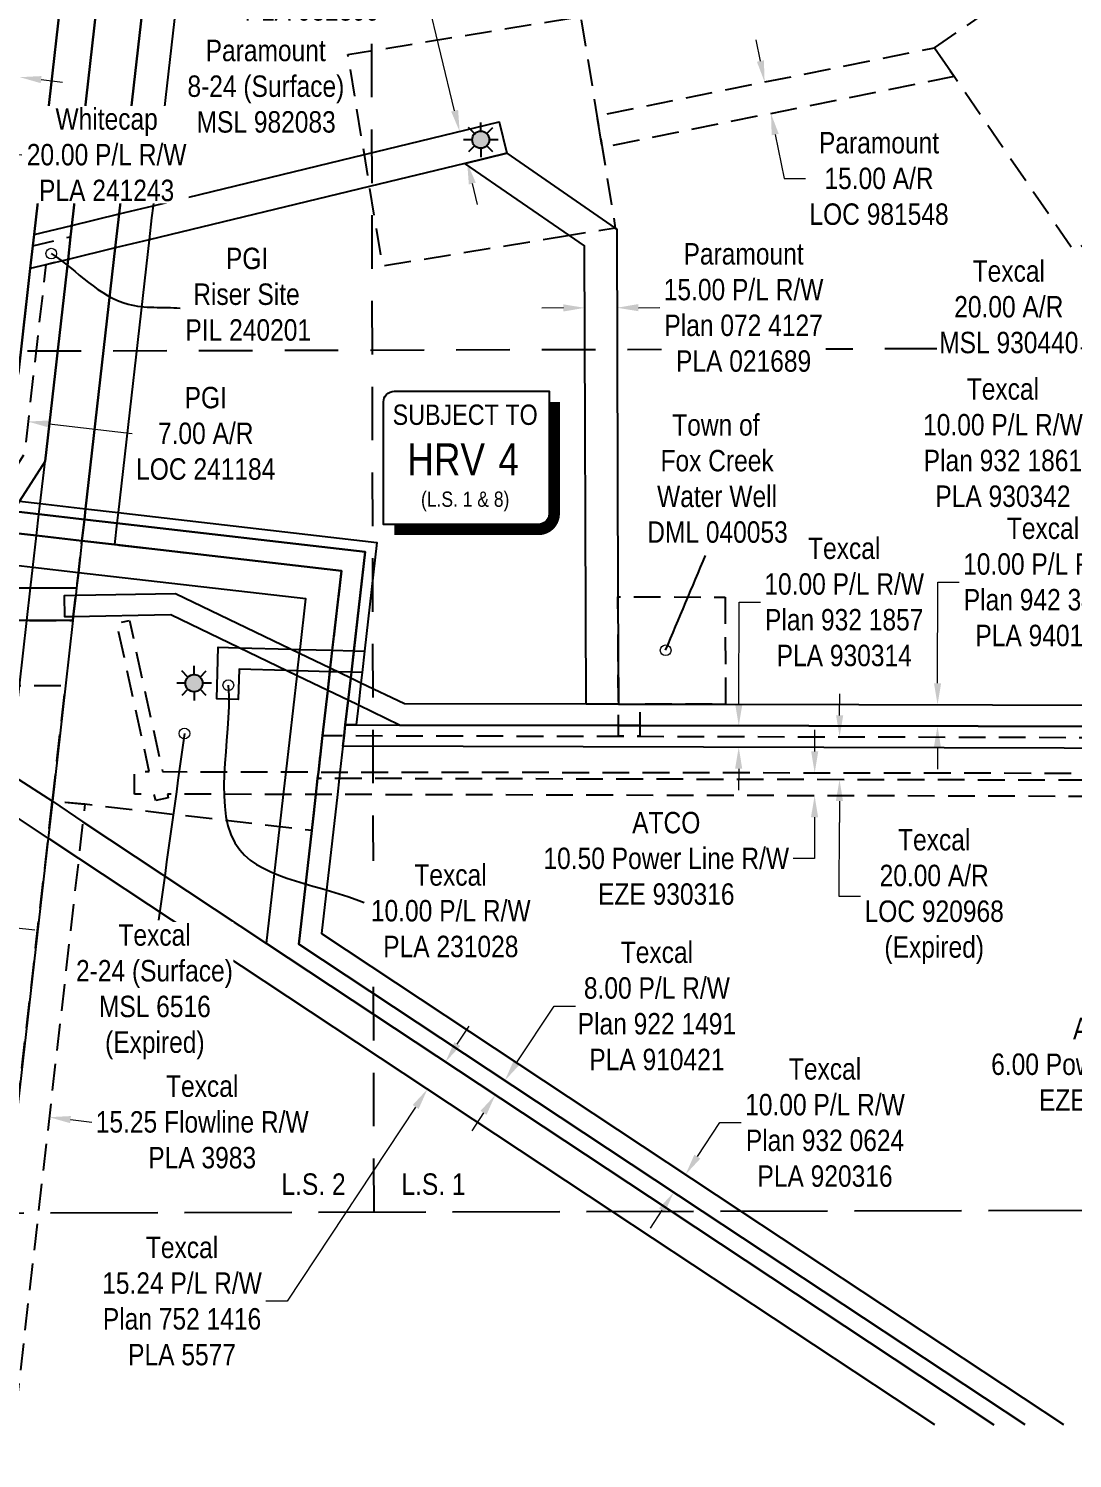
# Model space of a CAD drawing. Extents: x 506297 to 509820, y 6023715 to 6027181.
# Drawn here: x 509083 to 509570, y 6024633 to 6025300 of the extents above; entities that cross this region are included whole.
import ezdxf
from ezdxf.enums import TextEntityAlignment as Align

# ---------------------------------------------------------------- set-up
doc = ezdxf.new("R2010")
doc.units = 0
doc.header["$LTSCALE"] = 5
doc.header["$PDMODE"] = 34
doc.header["$PDSIZE"] = 0.05
for name, pattern in [('foc-ACCESSROAD', [3.75, 2.5, -1.25]), ('foc-FLOWLINE', [3.75, 2.5, -1.25]), ('foc-LSD', [8, 5, -3]), ('foc-UNSURVEYED', [12.5, 10, -2.5])]:
    doc.linetypes.add(name, pattern=pattern)
doc.layers.get('Defpoints').update_dxf_attribs({"color": 9})
for name, color, linetype, lineweight in [('C-AR-T', 13, 'Continuous', 9), ('C-RW-T', 13, 'Continuous', 9), ('F-AR-T', 190, 'Continuous', 9), ('F-EZE-T', 190, 'Continuous', 9), ('F-FLOWLINE-T', 190, 'Continuous', 9), ('F-RW-T', 190, 'Continuous', 9), ('F-WS-T', 190, 'Continuous', 9)]:
    doc.layers.add(name, color=color, linetype=linetype, lineweight=lineweight)
for name, color, linetype in [('CG-NOTES', 7, 'Continuous'), ('CTW', 7, 'Continuous'), ('F-AR', 190, 'foc-ACCESSROAD'), ('F-EZE', 190, 'foc-FLOWLINE'), ('F-FLOWLINE', 190, 'foc-FLOWLINE'), ('F-RW', 190, 'Continuous'), ('F-WS', 190, 'foc-ACCESSROAD'), ('F-WS-S', 190, 'Continuous'), ('L-SECTION-LSD', 7, 'foc-LSD'), ('L-USEC', 7, 'foc-UNSURVEYED')]:
    doc.layers.add(name, color=color, linetype=linetype)
doc.styles.add('100L', font='ARIALN.TTF', dxfattribs={"height": 11})
doc.styles.add('80CG', font='ARIALN.TTF', dxfattribs={"height": 10})
doc.styles.add('80L', font='ARIALN.TTF', dxfattribs={"height": 10})
doc.styles.add('HRV', font='ARIALN.TTF', dxfattribs={"height": 3})
doc.dimstyles.new('Compass 5 000', dxfattribs={"dimscale": 5, "dimtxt": 9, "dimasz": 2, "dimexe": 0.2, "dimexo": 0.0625, "dimgap": 0.5, "dimtad": 0, "dimtih": 1, "dimtoh": 1, "dimzin": 0, "dimdsep": 46, "dimtxsty": '80CG', "dimcen": 0.1, "dimse1": 1, "dimse2": 1, "dimclrd": 256, "dimclrt": 256, "dimaunit": 1, "dimadec": 4, "dimazin": 0, "dimtfac": 0.06, "dimtofl": 0, "dimtmove": 0, "dimatfit": 1, "dimfxl": 0.2, "dimtolj": 1, "dimtzin": 0, "dimlwd": -1, "dimarcsym": 0})

# ---------------------------------------------------------------- blocks, each defined once
blk = doc.blocks.new('*D452')
at = {"layer": 'C-AR-T', "transparency": 16777216}
for p, q in [((509049.41, 6025280.43), (509032.15, 6025282.4)), ((509089.12, 6025275.89), (509099.05, 6025274.76))]:
    blk.add_line(p, q, dxfattribs=at)
for points in [[(509049.6, 6025282.08), (509049.22, 6025278.77), (509059.35, 6025279.29)], [(509089.3, 6025277.55), (509088.93, 6025274.23), (509079.18, 6025277.03)]]:
    blk.add_solid(points, dxfattribs=at)
at = {"layer": 'Defpoints', "color": 0, "transparency": 16777216}
for p in [(509059.35, 6025279.29), (509047.82, 6025178.42), (509067.66, 6025176.15)]:
    blk.add_point(p, dxfattribs=at)
at = {"layer": 'C-AR-T', "transparency": 16777216, "insert": (508997.88, 6025282.4), "char_height": 10, "attachment_point": 5, "style": '80CG'}
blk.add_mtext('\\A1;Whitecap\\P20.00 A/R\\PLOC 232212', dxfattribs=at)
blk = doc.blocks.new('*D456')
at = {"layer": 'Defpoints', "color": 0, "transparency": 16777216}
for p in [(509051.15, 6024883.26), (509050.49, 6024877.47), (509065.63, 6024875.74)]:
    blk.add_point(p, dxfattribs=at)
at = {"layer": 'F-RW-T', "transparency": 16777216}
for p, q in [((509041.22, 6024884.4), (508998.59, 6024889.25)), ((509076.22, 6024880.41), (509086.16, 6024879.28))]:
    blk.add_line(p, q, dxfattribs=at)
for points in [[(509041.41, 6024886.05), (509041.03, 6024882.74), (509051.15, 6024883.26)], [(509076.41, 6024882.06), (509076.03, 6024878.75), (509066.29, 6024881.54)]]:
    blk.add_solid(points, dxfattribs=at)
at = {"layer": 'F-RW-T', "transparency": 16777216, "insert": (508959.5, 6024889.25), "char_height": 10, "attachment_point": 5, "style": '80CG'}
blk.add_mtext('\\A1;Texcal\\P15.24 P/L R/W\\PPLA 4865', dxfattribs=at)
blk = doc.blocks.new('*D459')
at = {"layer": 'Defpoints', "color": 0, "transparency": 16777216}
for p in [(509076.55, 6025121.77), (509082.99, 6025116.38), (509083.51, 6025120.98)]:
    blk.add_point(p, dxfattribs=at)
at = {"layer": 'F-AR-T', "transparency": 16777216}
for p, q in [((509066.09, 6025118.31), (509056.15, 6025119.44)), ((509092.92, 6025115.25), (509131.61, 6025110.84))]:
    blk.add_line(p, q, dxfattribs=at)
for points in [[(509066.28, 6025119.96), (509065.9, 6025116.65), (509076.03, 6025117.18)], [(509093.11, 6025116.91), (509092.73, 6025113.6), (509082.99, 6025116.38)]]:
    blk.add_solid(points, dxfattribs=at)
at = {"layer": 'F-AR-T', "transparency": 16777216, "insert": (509165.9, 6025110.84), "char_height": 10, "attachment_point": 5, "style": '80CG'}
blk.add_mtext('\\A1;PGI\\P7.00 A/R\\PLOC 241184', dxfattribs=at)
blk = doc.blocks.new('*D460')
at = {"layer": 'Defpoints', "color": 0, "transparency": 16777216}
for p in [(509079.41, 6024808.31), (509094.55, 6024806.59), (509092.88, 6024791.9)]:
    blk.add_point(p, dxfattribs=at)
at = {"layer": 'F-FLOWLINE-T', "transparency": 16777216}
for p, q in [((509067.8, 6024794.76), (509057.86, 6024795.89)), ((509102.82, 6024790.77), (509112.76, 6024789.64))]:
    blk.add_line(p, q, dxfattribs=at)
for points in [[(509067.99, 6024796.41), (509067.61, 6024793.1), (509077.74, 6024793.63)], [(509103.01, 6024792.43), (509102.63, 6024789.11), (509092.88, 6024791.9)]]:
    blk.add_solid(points, dxfattribs=at)
at = {"layer": 'F-FLOWLINE-T', "transparency": 16777216, "insert": (509164.25, 6024789.64), "char_height": 10, "attachment_point": 5, "style": '80CG'}
blk.add_mtext('\\A1;Texcal\\P15.25 Flowline R/W\\PPLA 3983', dxfattribs=at)
blk = doc.blocks.new('GAS')
h = blk.add_hatch(color=255)
h.dxf.hatch_style = 1
edge = h.paths.add_edge_path()
edge.add_arc((0, 0), 0.9, 0, 360)
for p, q in [((0, 0.81), (0, 1.62)), ((-0.81, 0), (-1.62, 0)), ((-0.57, 0.57), (-1.14, 1.14)), ((0.57, 0.57), (1.14, 1.14)), ((1.62, 0), (0.81, 0)), ((-0.57, -0.57), (-1.14, -1.14)), ((0, -0.81), (0, -1.62)), ((1.14, -1.14), (0.57, -0.57))]:
    blk.add_line(p, q)
blk.add_circle((0, 0), 0.8)
blk = doc.blocks.new('*D461')
at = {"layer": 'Defpoints', "color": 0, "transparency": 16777216}
for p in [(509412.76, 6024952.64), (509412.74, 6024941.93), (509449.98, 6024941.84)]:
    blk.add_point(p, dxfattribs=at)
at = {"layer": 'F-EZE-T', "transparency": 16777216}
for p, q in [((509450.03, 6024962.55), (509450.06, 6024972.55)), ((509449.96, 6024931.84), (509449.91, 6024912.57)), ((509449.91, 6024912.57), (509439.91, 6024912.57))]:
    blk.add_line(p, q, dxfattribs=at)
for points in [[(509448.37, 6024962.55), (509451.7, 6024962.54), (509450.01, 6024952.55)], [(509448.29, 6024931.85), (509451.62, 6024931.84), (509449.98, 6024941.84)]]:
    blk.add_solid(points, dxfattribs=at)
at = {"layer": 'F-EZE-T', "transparency": 16777216, "insert": (509380.77, 6024912.57), "char_height": 10, "attachment_point": 5, "style": '80CG'}
blk.add_mtext('\\A1;ATCO\\P10.50 Power Line R/W\\PEZE 930316', dxfattribs=at)
blk = doc.blocks.new('*D462')
at = {"layer": 'Defpoints', "color": 0, "transparency": 16777216}
for p in [(509414.59, 6024974.5), (509435.3, 6024974.46), (509435.28, 6024964.4)]:
    blk.add_point(p, dxfattribs=at)
at = {"layer": 'F-RW-T', "transparency": 16777216}
for p, q in [((509414.61, 6024984.5), (509414.71, 6025032.21)), ((509414.71, 6025032.21), (509424.71, 6025032.21)), ((509414.55, 6024954.44), (509414.53, 6024944.44))]:
    blk.add_line(p, q, dxfattribs=at)
for points in [[(509412.95, 6024984.51), (509416.28, 6024984.5), (509414.59, 6024974.5)], [(509412.88, 6024954.45), (509416.22, 6024954.44), (509414.57, 6024964.44)]]:
    blk.add_solid(points, dxfattribs=at)
at = {"layer": 'F-RW-T', "transparency": 16777216, "insert": (509463.79, 6025032.21), "char_height": 10, "attachment_point": 5, "style": '80CG'}
blk.add_mtext('\\A1;Texcal\\P10.00 P/L R/W\\PPlan 932 1857\\PPLA 930314', dxfattribs=at)
blk = doc.blocks.new('*D463')
at = {"layer": 'Defpoints', "color": 0, "transparency": 16777216}
for p in [(509516.55, 6024969.21), (509461.6, 6024949.33), (509516.5, 6024949.2)]:
    blk.add_point(p, dxfattribs=at)
at = {"layer": 'F-AR-T', "transparency": 16777216}
for p, q in [((509461.67, 6024979.34), (509461.69, 6024989.34)), ((509461.57, 6024939.33), (509461.55, 6024929.33)), ((509461.46, 6024894.81), (509461.55, 6024929.33)), ((509471.46, 6024894.81), (509461.46, 6024894.81))]:
    blk.add_line(p, q, dxfattribs=at)
for points in [[(509460, 6024979.34), (509463.33, 6024979.33), (509461.64, 6024969.34)], [(509459.9, 6024939.34), (509463.24, 6024939.33), (509461.6, 6024949.33)]]:
    blk.add_solid(points, dxfattribs=at)
at = {"layer": 'F-AR-T', "transparency": 16777216, "insert": (509505.78, 6024894.81), "char_height": 10, "attachment_point": 5, "style": '80CG'}
blk.add_mtext('\\A1;Texcal\\P20.00 A/R\\PLOC 920968\\P(Expired)', dxfattribs=at)
blk = doc.blocks.new('*D464')
at = {"layer": 'Defpoints', "color": 0, "transparency": 16777216}
for p in [(509507.33, 6024984.31), (509537.88, 6024984.24), (509537.86, 6024974.25)]:
    blk.add_point(p, dxfattribs=at)
at = {"layer": 'F-RW-T', "transparency": 16777216}
for p, q in [((509507.35, 6024994.31), (509507.44, 6025041.54)), ((509507.44, 6025041.54), (509517.44, 6025041.54)), ((509507.28, 6024964.31), (509507.26, 6024954.31))]:
    blk.add_line(p, q, dxfattribs=at)
for points in [[(509505.68, 6024994.31), (509509.01, 6024994.3), (509507.33, 6024984.31)], [(509505.62, 6024964.32), (509508.95, 6024964.31), (509507.3, 6024974.31)]]:
    blk.add_solid(points, dxfattribs=at)
at = {"layer": 'F-RW-T', "transparency": 16777216, "insert": (509556.53, 6025041.54), "char_height": 10, "attachment_point": 5, "style": '80CG'}
blk.add_mtext('\\A1;Texcal\\P10.00 P/L R/W\\PPlan 942 3477\\PPLA 940173', dxfattribs=at)
blk = doc.blocks.new('*D465')
at = {"layer": 'Defpoints', "color": 0, "transparency": 16777216}
for p in [(509342.75, 6025173.77), (509357.75, 6025173.82), (509357.76, 6025169.48)]:
    blk.add_point(p, dxfattribs=at)
at = {"layer": 'F-RW-T', "transparency": 16777216}
for p, q in [((509367.76, 6025169.51), (509377.76, 6025169.55)), ((509332.76, 6025169.39), (509322.76, 6025169.35))]:
    blk.add_line(p, q, dxfattribs=at)
for points in [[(509332.75, 6025171.06), (509332.77, 6025167.72), (509342.76, 6025169.43)], [(509367.76, 6025171.18), (509367.77, 6025167.85), (509357.76, 6025169.48)]]:
    blk.add_solid(points, dxfattribs=at)
at = {"layer": 'F-RW-T', "transparency": 16777216, "insert": (509416.85, 6025169.55), "char_height": 10, "attachment_point": 5, "style": '80CG', "bg_fill": 3, "box_fill_scale": 1.1, "bg_fill_color": 256, "bg_fill_true_color": 13158600, "bg_fill_transparency": 0}
blk.add_mtext('\\A1;Paramount\\P15.00 P/L R/W\\PPlan 072 4127\\PPLA 021689', dxfattribs=at)
blk = doc.blocks.new('*D466')
at = {"layer": 'Defpoints', "color": 0, "transparency": 16777216}
for p in [(509284.38, 6025251.68), (509265.61, 6025247.13), (509269.13, 6025232.56)]:
    blk.add_point(p, dxfattribs=at)
at = {"layer": 'F-RW-T', "transparency": 16777216}
for p, q in [((509264.6, 6025333.36), (509254.6, 6025333.36)), ((509282.03, 6025261.4), (509264.6, 6025333.36)), ((509290.27, 6025227.39), (509292.62, 6025217.67))]:
    blk.add_line(p, q, dxfattribs=at)
for points in [[(509283.65, 6025261.79), (509280.41, 6025261.01), (509284.38, 6025251.68)], [(509291.89, 6025227.78), (509288.65, 6025227), (509287.91, 6025237.11)]]:
    blk.add_solid(points, dxfattribs=at)
at = {"layer": 'F-RW-T', "transparency": 16777216, "insert": (509215.52, 6025333.36), "char_height": 10, "attachment_point": 5, "style": '80CG', "bg_fill": 3, "box_fill_scale": 1.1, "bg_fill_color": 256, "bg_fill_true_color": 13158600, "bg_fill_transparency": 0}
blk.add_mtext('\\A1;Paramount\\P15.00 P/L R/W\\PPlan 042 1274\\PPLA 982399', dxfattribs=at)
blk = doc.blocks.new('*D468')
at = {"layer": 'Defpoints', "color": 0, "transparency": 16777216}
for p in [(509448.64, 6025279.2), (509426.66, 6025274.77), (509451.6, 6025264.49)]:
    blk.add_point(p, dxfattribs=at)
at = {"layer": 'F-AR-T', "transparency": 16777216}
for p, q in [((509424.68, 6025284.57), (509422.71, 6025294.38)), ((509431.6, 6025250.26), (509435.73, 6025229.74)), ((509435.73, 6025229.74), (509445.73, 6025229.74))]:
    blk.add_line(p, q, dxfattribs=at)
for points in [[(509426.32, 6025284.9), (509423.05, 6025284.24), (509426.66, 6025274.77)], [(509433.23, 6025250.59), (509429.96, 6025249.93), (509429.62, 6025260.06)]]:
    blk.add_solid(points, dxfattribs=at)
at = {"layer": 'F-AR-T', "transparency": 16777216, "insert": (509480.04, 6025229.74), "char_height": 10, "attachment_point": 5, "style": '80CG'}
blk.add_mtext('\\A1;Paramount\\P15.00 A/R\\PLOC 981548', dxfattribs=at)
blk = doc.blocks.new('*D469')
at = {"layer": 'Defpoints', "color": 0, "transparency": 16777216}
for p in [(509606.06, 6025169.71), (509605.95, 6025148.74), (509625.96, 6025148.64)]:
    blk.add_point(p, dxfattribs=at)
at = {"layer": 'F-AR-T', "transparency": 16777216}
for p, q in [((509596.06, 6025169.76), (509574.86, 6025169.86)), ((509636.06, 6025169.56), (509646.06, 6025169.51))]:
    blk.add_line(p, q, dxfattribs=at)
for points in [[(509596.07, 6025171.43), (509596.05, 6025168.09), (509606.06, 6025169.71)], [(509636.07, 6025171.23), (509636.05, 6025167.89), (509626.06, 6025169.61)]]:
    blk.add_solid(points, dxfattribs=at)
at = {"layer": 'F-AR-T', "transparency": 16777216, "insert": (509540.58, 6025169.86), "char_height": 10, "attachment_point": 5, "style": '80CG', "bg_fill": 3, "box_fill_scale": 1.1, "bg_fill_color": 256, "bg_fill_true_color": 13158600, "bg_fill_transparency": 0}
blk.add_mtext('\\A1;Texcal\\P20.00 A/R\\PMSL 930440', dxfattribs=at)
blk = doc.blocks.new('*D470')
at = {"layer": 'Defpoints', "color": 0, "transparency": 16777216}
for p in [(509605.74, 6025106.36), (509605.72, 6025101.9), (509615.72, 6025101.85)]:
    blk.add_point(p, dxfattribs=at)
at = {"layer": 'F-RW-T', "transparency": 16777216}
for p, q in [((509595.74, 6025106.41), (509576.91, 6025106.5)), ((509625.74, 6025106.26), (509635.74, 6025106.21))]:
    blk.add_line(p, q, dxfattribs=at)
for points in [[(509595.75, 6025108.08), (509595.74, 6025104.74), (509605.74, 6025106.36)], [(509625.75, 6025107.93), (509625.73, 6025104.59), (509615.74, 6025106.31)]]:
    blk.add_solid(points, dxfattribs=at)
at = {"layer": 'F-RW-T', "transparency": 16777216, "insert": (509537.83, 6025106.5), "char_height": 10, "attachment_point": 5, "style": '80CG'}
blk.add_mtext('\\A1;Texcal\\P10.00 P/L R/W\\PPlan 932 1861\\PPLA 930342 ', dxfattribs=at)
blk = doc.blocks.new('*D472')
at = {"layer": 'Defpoints', "color": 0, "transparency": 16777216}
for p in [(509388.14, 6024766.22), (509389.76, 6024765.16), (509382.63, 6024757.89)]:
    blk.add_point(p, dxfattribs=at)
at = {"layer": 'F-RW-T', "transparency": 16777216}
for p, q in [((509395.27, 6024773.5), (509405.76, 6024789.35)), ((509405.76, 6024789.35), (509415.76, 6024789.35)), ((509378.72, 6024748.48), (509373.21, 6024740.14))]:
    blk.add_line(p, q, dxfattribs=at)
for points in [[(509393.88, 6024774.42), (509396.66, 6024772.58), (509389.76, 6024765.16)], [(509377.33, 6024749.4), (509380.11, 6024747.56), (509384.24, 6024756.82)]]:
    blk.add_solid(points, dxfattribs=at)
at = {"layer": 'F-RW-T', "transparency": 16777216, "insert": (509454.84, 6024789.35), "char_height": 10, "attachment_point": 5, "style": '80CG'}
blk.add_mtext('\\A1;Texcal\\P10.00 P/L R/W\\PPlan 932 0624\\PPLA 920316', dxfattribs=at)
blk = doc.blocks.new('*D473')
at = {"layer": 'Defpoints', "color": 0, "transparency": 16777216}
for p in [(509305.44, 6024808.96), (509330.84, 6024792.16), (509326.42, 6024785.49)]:
    blk.add_point(p, dxfattribs=at)
at = {"layer": 'F-RW-T', "transparency": 16777216}
for p, q in [((509310.95, 6024817.3), (509328.46, 6024843.76)), ((509328.46, 6024843.76), (509338.46, 6024843.76)), ((509295.51, 6024793.95), (509289.99, 6024785.61))]:
    blk.add_line(p, q, dxfattribs=at)
for points in [[(509309.56, 6024818.22), (509312.34, 6024816.38), (509305.44, 6024808.96)], [(509294.12, 6024794.87), (509296.9, 6024793.03), (509301.02, 6024802.29)]]:
    blk.add_solid(points, dxfattribs=at)
at = {"layer": 'F-RW-T', "transparency": 16777216, "insert": (509376.4, 6024843.76), "char_height": 10, "attachment_point": 5, "style": '80CG'}
blk.add_mtext('\\A1;Texcal\\P8.00 P/L R/W\\PPlan 922 1491\\PPLA 910421', dxfattribs=at)
blk = doc.blocks.new('*D474')
at = {"layer": 'Defpoints', "color": 0, "transparency": 16777216}
for p in [(509270.36, 6024822.58), (509261.95, 6024809.87), (509269.36, 6024804.98)]:
    blk.add_point(p, dxfattribs=at)
at = {"layer": 'F-RW-T', "transparency": 16777216}
for p, q in [((509283.28, 6024826.02), (509288.8, 6024834.36)), ((509263.84, 6024796.64), (509203.93, 6024706.1)), ((509203.93, 6024706.1), (509193.93, 6024706.1))]:
    blk.add_line(p, q, dxfattribs=at)
for points in [[(509281.89, 6024826.94), (509284.67, 6024825.1), (509277.76, 6024817.68)], [(509262.45, 6024797.56), (509265.23, 6024795.72), (509269.36, 6024804.98)]]:
    blk.add_solid(points, dxfattribs=at)
at = {"layer": 'F-RW-T', "transparency": 16777216, "insert": (509154.85, 6024706.1), "char_height": 10, "attachment_point": 5, "style": '80CG'}
blk.add_mtext('\\A1;Texcal\\P15.24 P/L R/W\\PPlan 752 1416\\PPLA 5577', dxfattribs=at)
blk = doc.blocks.new('*D480')
at = {"layer": 'Defpoints', "color": 0, "transparency": 16777216}
for p in [(509712.42, 6024898.98), (509718.42, 6024898.99), (509718.54, 6024816.64)]:
    blk.add_point(p, dxfattribs=at)
at = {"layer": 'F-EZE-T', "transparency": 16777216}
for p, q in [((509702.54, 6024816.62), (509642.84, 6024816.53)), ((509728.54, 6024816.66), (509738.54, 6024816.67))]:
    blk.add_line(p, q, dxfattribs=at)
for points in [[(509702.54, 6024818.29), (509702.55, 6024814.95), (509712.54, 6024816.64)], [(509728.54, 6024818.33), (509728.55, 6024814.99), (509718.54, 6024816.64)]]:
    blk.add_solid(points, dxfattribs=at)
at = {"layer": 'F-EZE-T', "transparency": 16777216, "insert": (509586.48, 6024816.53), "char_height": 10, "attachment_point": 5, "style": '80CG'}
blk.add_mtext('\\A1;ATCO\\P6.00 Power Line R/W\\PEZE 180169', dxfattribs=at)
blk = doc.blocks.new('HRV')
blk.add_lwpolyline([(-35.14, 31.6), (37.21, 31.6), (37.21, -25.54, -0.414214), (32.21, -30.54), (-40.14, -30.54), (-40.14, 26.6, -0.414214)], format="xyb", close=True)
at = {"const_width": 5, "flags": 128}
blk.add_lwpolyline([(-35.14, -33.04), (32.21, -33.04, 0.414214), (39.71, -25.54), (39.71, 26.6)], format="xyb", dxfattribs=at)
at = {"style": '80L'}
blk.add_text('SUBJECT TO', height=9.5, dxfattribs=at).set_placement((-2.01, 13.06), align=Align.BOTTOM_CENTER)
blk.add_attdef('(N.W.1/4 00)', text='', height=7.12, dxfattribs=at).set_placement((-2.01, -24.45), align=Align.BOTTOM_CENTER)
at = {"layer": 'CTW', "color": 3, "style": 'HRV'}
blk.add_text('HRV', height=15, dxfattribs=at).set_placement((-10.88, -0.18), align=Align.MIDDLE_CENTER)
blk.add_attdef('0', text='', height=15, dxfattribs=at).set_placement((18.28, -0.18), align=Align.MIDDLE_CENTER)
blk = doc.blocks.new('*D681')
at = {"layer": 'C-RW-T', "transparency": 16777216}
for p, q in [((509025.5, 6025247.06), (509015.56, 6025248.19)), ((509065.21, 6025242.52), (509080.13, 6025240.81))]:
    blk.add_line(p, q, dxfattribs=at)
for points in [[(509025.69, 6025248.71), (509025.31, 6025245.4), (509035.43, 6025245.92)], [(509065.4, 6025244.17), (509065.02, 6025240.86), (509055.27, 6025243.65)]]:
    blk.add_solid(points, dxfattribs=at)
at = {"layer": 'Defpoints', "color": 0, "transparency": 16777216}
for p in [(509035.18, 6025243.69), (509055.27, 6025243.65), (509055.02, 6025241.42)]:
    blk.add_point(p, dxfattribs=at)
at = {"layer": 'C-RW-T', "transparency": 16777216, "insert": (509119.67, 6025240.81), "char_height": 10, "attachment_point": 5, "style": '80CG', "bg_fill": 3, "box_fill_scale": 1.1, "bg_fill_color": 256, "bg_fill_true_color": 13158600, "bg_fill_transparency": 0}
blk.add_mtext('\\A1;Whitecap\\P20.00 P/L R/W\\PPLA 241243', dxfattribs=at)

msp = doc.modelspace()

# ---------------------------------------------------------------- linework, layer by layer
at = {"layer": 'F-AR', "flags": 128}
for points in [[(509515.124, 6025277.281), (509350.85, 6025244.197), (509348.428, 6025259.014), (509505.897, 6025290.728), (509515.124, 6025277.281)], [(509043.56, 6025038.822), (509041.815, 6025023.59), (509034.771, 6025023.588), (509036.518, 6025038.82), (509037.217, 6025044.911), (509042.483, 6025053.248), (509051.374, 6025067.314), (509057.3, 6025076.691), (509060.264, 6025081.379), (509074.517, 6025103.927), (509078.507, 6025138.968), (509084.048, 6025187.729), (509085.27, 6025198.329), (509102.862, 6025202.588), (509101.66, 6025192.001), (509091.313, 6025189.499), (509091.023, 6025186.952), (509081.295, 6025101.542), (509067.987, 6025080.489), (509066.184, 6025077.637), (509065.023, 6025075.801), (509063.22, 6025072.949), (509059.094, 6025066.423), (509057.292, 6025063.571), (509050.204, 6025052.358), (509048.4, 6025049.506), (509043.984, 6025042.52), (509043.56, 6025038.822)]]:
    msp.add_lwpolyline(points, close=True, dxfattribs=at)
msp.add_lwpolyline([(509744.944, 6024948.827), (509675.647, 6024948.97), (509675.103, 6024948.968), (509645.469, 6024948.893), (509644.943, 6024948.895), (509228.176, 6024949.893), (509218.118, 6024949.916), (509218.461, 6024952.916), (509220.404, 6024969.915), (509230.463, 6024969.891), (509358.472, 6024969.584), (509368.474, 6024969.56), (509605.061, 6024968.995), (509622.613, 6024968.953), (509625.066, 6024968.948), (509633.115, 6024968.928), (509644.901, 6024968.899), (509645.467, 6024968.898), (509675.06, 6024968.973), (509675.643, 6024968.974), (509744.902, 6024968.832)], dxfattribs=at)
at = {"layer": 'F-EZE', "flags": 128}
msp.add_lwpolyline([(509744.96, 6024940.985), (509707.718, 6024941.059), (509675.119, 6024941.296), (509660.12, 6024941.223), (509644.96, 6024941.185), (509634.499, 6024941.205), (509634.487, 6024938.835), (509623.986, 6024939.02), (509623.998, 6024941.41), (509227.319, 6024942.392), (509217.261, 6024942.416), (509202.175, 6024942.452), (509148.035, 6024942.582), (509148.419, 6024940.833), (509142.556, 6024939.548), (509141.888, 6024942.596), (509132.596, 6024942.619), (509132.621, 6024953.121), (509139.583, 6024953.105), (509124.403, 6025022.366), (509130.265, 6025023.651), (509145.729, 6024953.09), (509203.375, 6024952.963), (509218.461, 6024952.918), (509228.52, 6024952.908), (509624.052, 6024952.335), (509624.109, 6024963.947), (509624.134, 6024968.95), (509624.159, 6024974.03), (509624.209, 6024984.055), (509625.448, 6025233.259), (509626.382, 6025233.9), (509634.459, 6025239.441), (509635.987, 6025240.49), (509634.711, 6024984.044), (509634.661, 6024973.959), (509634.636, 6024968.924), (509634.612, 6024963.922), (509634.551, 6024951.699), (509644.938, 6024951.679), (509660.098, 6024951.716), (509675.097, 6024951.794), (509707.643, 6024951.723), (509744.938, 6024951.659)], dxfattribs=at)
at = {"layer": 'F-FLOWLINE', "flags": 128}
msp.add_lwpolyline([(509061.051, 6024647.16), (509072.444, 6024747.177), (509092.367, 6024922.078), (509094.338, 6024939.378), (509109.507, 6024937.859), (509108.569, 6024929.622), (509107.513, 6024920.352), (509106.634, 6024912.639), (509087.791, 6024747.218), (509076.398, 6024647.202)], dxfattribs=at)
at = {"layer": 'F-RW'}
for points in [[(509007.14, 6024647.014), (509018.533, 6024747.032), (509035.154, 6024892.945), (509025.847, 6024945.727), (509029.498, 6024977.853), (509031.259, 6024993.085), (509034.771, 6025023.588), (509036.518, 6025038.82), (509037.217, 6025044.911), (509042.483, 6025053.248), (509051.374, 6025067.314), (509057.3, 6025076.691), (509060.264, 6025081.379), (509074.517, 6025103.927), (509078.507, 6025138.968), (509084.048, 6025187.729), (509085.27, 6025198.329), (509085.873, 6025203.609), (509125.349, 6025551.502), (509132.184, 6025611.741), (509133.07, 6025619.548), (509136.398, 6025648.877), (509136.701, 6025651.55)], [(509136.701, 6025651.55), (509136.398, 6025648.877), (509133.07, 6025619.548), (509132.184, 6025611.741), (509125.349, 6025551.502), (509085.873, 6025203.609), (509085.27, 6025198.329), (509084.048, 6025187.729), (509078.507, 6025138.968), (509043.738, 6025111.691), (509040.996, 6025083.598), (509040.51, 6025078.625), (509039.539, 6025068.677), (509038.083, 6025053.755), (509037.217, 6025044.911), (509036.518, 6025038.82), (509034.771, 6025023.588), (509031.259, 6024993.085), (509029.498, 6024977.853), (509025.847, 6024945.727), (509035.154, 6024892.945), (509018.533, 6024747.032), (509007.14, 6024647.014)], [(509153.736, 6025651.597), (509153.483, 6025649.515), (509152.624, 6025641.932), (509149.31, 6025612.669), (509148.418, 6025604.79), (509142.388, 6025551.548), (509103.462, 6025207.87), (509102.862, 6025202.588), (509101.66, 6025192.001), (509090.955, 6025097.856), (509079.002, 6025079.22), (509076.038, 6025074.531), (509070.11, 6025065.154), (509061.219, 6025051.089), (509053.615, 6025038.826), (509051.869, 6025023.594), (509048.375, 6024993.102), (509046.63, 6024977.87), (509043.913, 6024954.155), (509043.006, 6024946.25), (509052.315, 6024893.47), (509035.64, 6024747.078), (509024.246, 6024647.06)], [(509039.58, 6024647.102), (509050.974, 6024747.119), (509072.409, 6024935.283), (509074.344, 6024952.27), (509077.264, 6024977.901), (509078.999, 6024993.133), (509082.47, 6025023.606), (509084.206, 6025038.844), (509085.285, 6025048.316), (509086.982, 6025063.209), (509088.113, 6025073.139), (509088.678, 6025078.105), (509090.955, 6025097.856), (509101.66, 6025192.001), (509102.862, 6025202.588), (509103.462, 6025207.87), (509142.388, 6025551.548), (509148.418, 6025604.79), (509149.31, 6025612.669), (509152.624, 6025641.932), (509153.483, 6025649.515), (509153.736, 6025651.597)], [(509175.409, 6025651.656), (509174.682, 6025645.289), (509173.292, 6025633.081), (509169.972, 6025603.917), (509164.015, 6025551.606), (509125.533, 6025213.212), (509123.726, 6025197.35), (509109.864, 6025075.663), (509109.298, 6025070.699), (509108.167, 6025060.767), (509106.47, 6025045.875), (509105.67, 6025038.86), (509105.27, 6025035.346), (509104.129, 6025025.332), (509103.934, 6025023.614), (509100.464, 6024993.154), (509094.338, 6024939.378), (509092.367, 6024922.078), (509072.444, 6024747.177), (509061.051, 6024647.16)], [(509190.868, 6025651.698), (509189.984, 6025643.619), (509189.825, 6025642.23), (509179.491, 6025551.648), (509141.312, 6025217.033), (509140.679, 6025211.486), (509139.503, 6025201.17), (509125.007, 6025073.918), (509124.441, 6025068.954), (509123.309, 6025059.022), (509108.167, 6025060.767), (509109.298, 6025070.699), (509109.864, 6025075.663), (509123.726, 6025197.35), (509125.533, 6025213.212), (509164.015, 6025551.606), (509174.682, 6025645.289), (509175.409, 6025651.656)], [(509079.002, 6025079.22), (509088.678, 6025078.105), (509109.864, 6025075.663), (509125.007, 6025073.918), (509245.794, 6025060), (509239.997, 6025009.29), (509238.856, 6024999.317), (509238.313, 6024994.568), (509237.113, 6024984.056), (509236.063, 6024974.872), (509231.033, 6024974.882), (509232.344, 6024986.349), (509233.545, 6024996.861), (509233.842, 6024999.451), (509234.982, 6025009.425), (509240.261, 6025055.608), (509124.441, 6025068.954), (509109.298, 6025070.699), (509088.113, 6025073.139), (509076.038, 6025074.531)], [(509076.038, 6025074.531), (509088.113, 6025073.139), (509109.298, 6025070.699), (509124.441, 6025068.954), (509240.261, 6025055.608), (509233.545, 6024996.861), (509232.344, 6024986.349), (509231.033, 6024974.882), (509230.463, 6024969.891), (509229.891, 6024964.891), (509228.52, 6024952.892), (509228.176, 6024949.893), (509227.319, 6024942.392), (509219.905, 6024877.534), (509415.519, 6024748.11), (509566.025, 6024648.534)], [(509070.11, 6025065.154), (509086.982, 6025063.209), (509108.167, 6025060.767), (509123.309, 6025059.022), (509229.194, 6025046.822), (509224.95, 6025009.693), (509224.008, 6025001.449), (509223.81, 6024999.72), (509222.807, 6024990.937), (509220.404, 6024969.915), (509218.461, 6024952.918), (509218.118, 6024949.916), (509217.261, 6024942.416), (509215.346, 6024925.664), (509209.278, 6024872.58), (509397.485, 6024748.06), (509547.987, 6024648.485)], [(509547.987, 6024648.485), (509397.484, 6024748.061), (509209.278, 6024872.58), (509215.346, 6024925.664), (509217.261, 6024942.416), (509218.118, 6024949.916), (509218.461, 6024952.916), (509220.404, 6024969.915), (509222.807, 6024990.937), (509224.008, 6025001.449), (509229.194, 6025046.822), (509123.309, 6025059.022), (509108.167, 6025060.767), (509086.982, 6025063.209), (509070.11, 6025065.154)], [(509533.553, 6024648.445), (509383.053, 6024748.02), (509194.231, 6024872.946), (509200.453, 6024927.379), (509202.175, 6024942.452), (509203.375, 6024952.963), (509208.504, 6024997.817), (509208.767, 6025000.121), (509209.705, 6025008.329), (509209.907, 6025010.095), (509212.599, 6025033.646), (509106.47, 6025045.875), (509085.285, 6025048.316), (509061.219, 6025051.089)], [(509605.087, 6024974.112), (509368.456, 6024974.599), (509358.455, 6024974.619), (509256.288, 6024974.83), (509237.113, 6024984.056), (509232.344, 6024986.349), (509222.807, 6024990.937), (509208.504, 6024997.817), (509149.581, 6025026.161), (509104.129, 6025025.332), (509100.225, 6025025.259), (509100.042, 6025035.251), (509105.27, 6025035.346), (509151.772, 6025036.197), (509209.705, 6025008.329), (509224.008, 6025001.449), (509233.545, 6024996.861), (509238.313, 6024994.568), (509258.578, 6024984.819), (509343.416, 6024984.644), (509358.419, 6024984.613), (509368.422, 6024984.594), (509408.431, 6024984.511), (509595.142, 6024984.127)], [(509744.912, 6024963.83), (509675.071, 6024963.974), (509644.912, 6024963.898), (509633.09, 6024963.926), (509622.587, 6024963.951), (509229.891, 6024964.891), (509230.463, 6024969.891), (509231.033, 6024974.882), (509236.063, 6024974.872), (509256.288, 6024974.83), (509358.455, 6024974.619), (509368.456, 6024974.599), (509605.087, 6024974.112), (509615.082, 6024974.091), (509622.638, 6024974.04), (509625.091, 6024974.024), (509633.14, 6024973.969), (509644.891, 6024973.892), (509675.05, 6024973.967), (509744.891, 6024973.823)], [(509074.344, 6024952.27), (509094.338, 6024939.378), (509108.569, 6024929.622), (509194.231, 6024872.946), (509383.052, 6024748.021), (509533.553, 6024648.445)], [(509506.06, 6024648.371), (509355.555, 6024747.945), (509106.634, 6024912.639), (509092.367, 6024922.078), (509072.409, 6024935.283)]]:
    msp.add_lwpolyline(points, dxfattribs=at)
for points in [[(509091.313, 6025189.499), (509084.048, 6025187.729), (509085.27, 6025198.329), (509085.873, 6025203.609), (509103.462, 6025207.87), (509125.533, 6025213.212), (509141.312, 6025217.033), (509239.903, 6025240.91), (509302.825, 6025256.148), (509306.353, 6025241.577), (509286.799, 6025236.841), (509242.328, 6025226.071), (509139.503, 6025201.17), (509123.726, 6025197.35), (509101.66, 6025192.001), (509091.313, 6025189.499)], [(509358.242, 6025034.625), (509358.419, 6024984.613), (509343.416, 6024984.644), (509342.658, 6025198.297), (509335.632, 6025203.146), (509286.799, 6025236.841), (509306.353, 6025241.577), (509356.99, 6025206.637), (509357.634, 6025206.193), (509358.242, 6025034.625)], [(509104.129, 6025025.332), (509103.934, 6025023.614), (509082.47, 6025023.606), (509067.151, 6025023.6), (509051.869, 6025023.594), (509041.815, 6025023.59), (509034.771, 6025023.588), (509019.172, 6025023.581), (508843.002, 6025023.519), (508658.565, 6025023.452), (508658.534, 6025038.682), (508842.972, 6025038.75), (508995.37, 6025038.805), (509020.818, 6025038.814), (509036.518, 6025038.82), (509043.56, 6025038.822), (509053.615, 6025038.826), (509068.948, 6025038.832), (509084.206, 6025038.844), (509105.67, 6025038.86), (509105.27, 6025035.346), (509104.129, 6025025.332)], [(509239.997, 6025009.29), (509238.856, 6024999.317), (509233.842, 6024999.451), (509227.827, 6024999.612), (509223.81, 6024999.72), (509208.767, 6025000.121), (509203.416, 6025000.264), (509181.434, 6025000.852), (509181.056, 6024986.694), (509171.06, 6024987), (509171.705, 6025011.116), (509181.396, 6025010.857), (509205.808, 6025010.204), (509209.907, 6025010.095), (509224.95, 6025009.693), (509234.982, 6025009.425), (509239.997, 6025009.29)]]:
    msp.add_lwpolyline(points, close=True, dxfattribs=at)
at = {"layer": 'F-WS', "flags": 128}
for points in [[(509626.382, 6025233.9), (509625.141, 6024984.045), (509625.091, 6024974.024), (509625.066, 6024968.948), (509622.613, 6024968.953), (509605.061, 6024968.995), (509605.087, 6024974.112), (509605.137, 6024984.106), (509606.309, 6025220.126), (509596.281, 6025213.245), (509570.977, 6025195.882), (509515.124, 6025277.281), (509505.897, 6025290.728), (509584.248, 6025344.489), (509605.107, 6025340.606), (509644.237, 6025283.58), (509653.21, 6025270.504), (509649.327, 6025249.643), (509644.316, 6025246.205), (509634.459, 6025239.441), (509626.382, 6025233.9)], [(509335.632, 6025203.146), (509248.407, 6025188.887), (509242.328, 6025226.071), (509239.903, 6025240.91), (509232.269, 6025287.598), (509340.853, 6025305.349), (509348.428, 6025259.014), (509350.85, 6025244.197), (509356.99, 6025206.637), (509335.632, 6025203.146)], [(509229.194, 6025046.822), (509224.008, 6025001.449), (509222.807, 6024990.937), (509220.404, 6024969.915), (509218.461, 6024952.916), (509218.118, 6024949.916), (509217.261, 6024942.416), (509215.346, 6024925.664), (509200.453, 6024927.379), (509109.507, 6024937.859), (509094.338, 6024939.378), (509100.464, 6024993.154), (509078.999, 6024993.133), (509063.673, 6024993.118), (509048.375, 6024993.102), (509031.259, 6024993.085), (509015.874, 6024993.069), (508843.062, 6024992.898), (508750.948, 6024992.808), (508629.761, 6024992.952), (508624.762, 6024992.959), (508609.531, 6024992.977), (508442.967, 6024993.183), (508427.975, 6024993.201), (508417.922, 6024993.213), (508409.896, 6024993.224), (508399.327, 6024993.237), (508396.037, 6024993.242), (508392.212, 6024993.246), (508385.694, 6024993.254), (508382.842, 6024993.254), (508379.339, 6024993.257), (508379.77, 6024994.417), (508381.675, 6024999.409), (508383.972, 6025005.324), (508384.418, 6025006.463), (508386.349, 6025011.343), (508387.171, 6025013.402), (508387.82, 6025015.051), (508388.761, 6025017.352), (508389.965, 6025020.322), (508391.173, 6025023.264), (508394.231, 6025023.35), (508394.734, 6025023.332), (508397.666, 6025023.341), (508404.276, 6025023.325), (508409.042, 6025023.303), (508418.136, 6025023.276), (508419.204, 6025023.3), (508419.606, 6025023.303), (508428.188, 6025023.304), (508446.125, 6025023.315), (508534.999, 6025023.403), (508609.668, 6025023.435), (508624.739, 6025023.439), (508629.737, 6025023.442), (508658.565, 6025023.452), (508843.003, 6025023.519), (509019.172, 6025023.581), (509034.771, 6025023.588), (509041.815, 6025023.59), (509051.869, 6025023.594), (509067.151, 6025023.6), (509082.47, 6025023.606), (509103.934, 6025023.614), (509104.129, 6025025.332), (509105.27, 6025035.346), (509105.67, 6025038.86), (509106.47, 6025045.875), (509108.167, 6025060.767), (509123.309, 6025059.022), (509229.194, 6025046.822)], [(509408.253, 6025034.522), (509408.431, 6024984.511), (509368.422, 6024984.594), (509368.456, 6024974.599), (509368.474, 6024969.56), (509358.472, 6024969.584), (509358.455, 6024974.619), (509358.419, 6024984.613), (509358.242, 6025034.625), (509408.253, 6025034.522)]]:
    msp.add_lwpolyline(points, close=True, dxfattribs=at)
at = {"layer": 'L-SECTION-LSD'}
for p, q in [((509244.452, 6024747.659), (509242.824, 6025551.838)), ((508842.76, 6025148.658), (509644.518, 6025150.84))]:
    msp.add_line(p, q, dxfattribs=at)
at = {"layer": 'L-USEC'}
msp.add_line((508843.539, 6024746.568), (509645.366, 6024748.75), dxfattribs=at)

# ---------------------------------------------------------------- block references
at = {"layer": 'CG-NOTES', "xscale": 0.9994650400000189, "yscale": 0.9994650400000189, "zscale": 0.9994650400000189}
msp.add_blockref('HRV', (509288.963, 6025098.931), dxfattribs=at).add_auto_attribs({'(N.W.1/4 00)': '(L.S. 1 & 8)', '0': '4'})
at = {"layer": 'F-WS-S', "xscale": 5.000000000000116, "yscale": 5.000000000000116, "zscale": 5.000000000000116}
msp.add_blockref('GAS', (509160.452, 6024994.336), dxfattribs=at)

# ---------------------------------------------------------------- dimensions: what is measured, and where the dimension line sits
at = {"layer": 'C-AR-T'}
dim = msp.add_linear_dim(base=(509059.346, 6025279.292), p1=(509067.655, 6025176.155), p2=(509047.821, 6025178.421), angle=173.481861, text='Whitecap\\P20.00 A/R\\PLOC 232212', dimstyle='Compass 5 000', dxfattribs=at)
dim.commit()
dim.dimension.update_dxf_attribs({"geometry": '*D452', "text_midpoint": (508997.879, 6025282.399), "dimtype": 161})
at = {"layer": 'F-AR-T'}
for base, p1, p2, angle, text, picture, middle in [((509426.658, 6025274.769), (509451.603, 6025264.488), (509448.641, 6025279.196), 101.386949, 'Paramount\\P15.00 A/R\\PLOC 981548', '*D468', (509480.042, 6025229.741)), ((509082.985, 6025116.383), (509076.549, 6025121.772), (509083.509, 6025120.98), 353.501859, 'PGI\\P7.00 A/R\\PLOC 241184', '*D459', (509165.898, 6025110.845))]:
    dim = msp.add_linear_dim(base=base, p1=p1, p2=p2, angle=angle, text=text, dimstyle='Compass 5 000', dxfattribs=at)
    dim.commit()
    dim.dimension.update_dxf_attribs({"geometry": picture, "text_midpoint": middle, "dimtype": 161})
dim = msp.add_linear_dim(base=(509461.595, 6024949.334), p1=(509516.546, 6024969.207), p2=(509516.498, 6024949.203), angle=269.862856, text='Texcal\\P20.00 A/R\\PLOC 920968\\P(Expired)', dimstyle='Compass 5 000', override={"dimtmove": 1}, dxfattribs=at)
dim.commit()
dim.dimension.update_dxf_attribs({"geometry": '*D463', "text_midpoint": (509467.769, 6024894.809), "dimtype": 161})
at = {"layer": 'F-EZE-T'}
for base, p1, p2, angle, text, picture, middle in [((509449.982, 6024941.841), (509412.762, 6024952.641), (509412.735, 6024941.933), 269.858207, 'ATCO\\P10.50 Power Line R/W\\PEZE 930316', '*D461', (509380.769, 6024912.571)), ((509718.545, 6024816.644), (509712.424, 6024898.982), (509718.425, 6024898.991), 0.083401, 'ATCO\\P6.00 Power Line R/W\\PEZE 180169', '*D480', (509586.475, 6024816.534))]:
    dim = msp.add_linear_dim(base=base, p1=p1, p2=p2, angle=angle, text=text, dimstyle='Compass 5 000', dxfattribs=at)
    dim.commit()
    dim.dimension.update_dxf_attribs({"geometry": picture, "text_midpoint": middle, "dimtype": 161})
at = {"layer": 'F-RW-T'}
for base, p1, p2, angle, text, picture, middle in [((509507.325, 6024984.308), (509537.859, 6024974.25), (509537.88, 6024984.245), 89.882106, 'Texcal\\P10.00 P/L R/W\\PPlan 942 3477\\PPLA 940173', '*D464', (509556.526, 6025041.536)), ((509414.591, 6024974.504), (509435.284, 6024964.399), (509435.305, 6024974.461), 89.882128, 'Texcal\\P10.00 P/L R/W\\PPlan 932 1857\\PPLA 930314', '*D462', (509463.792, 6025032.21)), ((509051.153, 6024883.264), (509065.626, 6024875.742), (509050.492, 6024877.466), 173.501381, 'Texcal\\P15.24 P/L R/W\\PPLA 4865', '*D456', (508959.504, 6024889.251)), ((509389.756, 6024765.156), (509382.63, 6024757.888), (509388.144, 6024766.222), 56.510249, 'Texcal\\P10.00 P/L R/W\\PPlan 932 0624\\PPLA 920316', '*D472', (509454.844, 6024789.347))]:
    dim = msp.add_linear_dim(base=base, p1=p1, p2=p2, angle=angle, text=text, dimstyle='Compass 5 000', dxfattribs=at)
    dim.commit()
    dim.dimension.update_dxf_attribs({"geometry": picture, "text_midpoint": middle, "dimtype": 161})

# ---------------------------------------------------------------- leaders
at = {"layer": 'F-RW-T', "path_type": 1}
for points in [[(509380.485, 6025009.684), (509399.124, 6025053.971)], [(509176.44, 6024993.398), (509181.738, 6024916.553), (509239.812, 6024891.99)], [(509155.967, 6024970.891), (509143.899, 6024883.86)]]:
    msp.add_leader(points, dimstyle='Compass 5 000', override={"dimasz": 1, "dimldrblk": 'DotBlank'}, dxfattribs=at)

# ---------------------------------------------------------------- next in the draw order: texts
at = {"layer": 'L-SECTION-LSD', "char_height": 10, "attachment_point": 1, "style": '100L', "bg_fill": 3, "box_fill_scale": 1.5, "bg_fill_color": 256, "bg_fill_transparency": 0}
for s, width, insert in [('\\pi2.14046;L.S. 2', 30.65342, (509199.097, 6024765.675)), ('L.S. 1', 29.99119, (509257.213, 6024765.675))]:
    msp.add_mtext_dynamic_manual_height_columns(s, width=width, gutter_width=55, heights=[0], dxfattribs=dict(at, insert=insert))

# ---------------------------------------------------------------- next in the draw order: dimensions: what is measured, and where the dimension line sits
at = {"layer": 'C-RW-T'}
dim = msp.add_linear_dim(base=(509055.274, 6025243.654), p1=(509035.178, 6025243.689), p2=(509055.019, 6025241.422), angle=353.481861, text='Whitecap\\X20.00 P/L R/W\\PPLA 241243', dimstyle='Compass 5 000', override={"dimtfill": 1}, dxfattribs=at)
dim.commit()
dim.dimension.update_dxf_attribs({"geometry": '*D681', "text_midpoint": (509119.665, 6025240.814), "dimtype": 161})
at = {"layer": 'F-AR-T'}
dim = msp.add_linear_dim(base=(509606.059, 6025169.71), p1=(509625.959, 6025148.636), p2=(509605.955, 6025148.736), angle=179.715364, text='Texcal\\P20.00 A/R\\PMSL 930440', dimstyle='Compass 5 000', override={"dimtfill": 1}, dxfattribs=at)
dim.commit()
dim.dimension.update_dxf_attribs({"geometry": '*D469', "text_midpoint": (509540.583, 6025169.865), "dimtype": 161})
at = {"layer": 'F-RW-T'}
dim = msp.add_linear_dim(base=(509357.764, 6025169.478), p1=(509342.745, 6025173.767), p2=(509357.749, 6025173.82), angle=0.203013, text='Paramount\\P15.00 P/L R/W\\PPlan 072 4127\\PPLA 021689', dimstyle='Compass 5 000', override={"dimtfill": 1}, dxfattribs=at)
dim.commit()
dim.dimension.update_dxf_attribs({"geometry": '*D465', "text_midpoint": (509416.85, 6025169.549), "dimtype": 161})

# ---------------------------------------------------------------- next in the draw order: texts
at = {"layer": 'F-AR-T', "insert": (509155.93, 6025197.481), "char_height": 10.00535, "attachment_point": 1, "style": '80L', "bg_fill": 3, "box_fill_scale": 1.15, "bg_fill_color": 256, "bg_fill_true_color": 256, "bg_fill_transparency": 0}
msp.add_mtext_dynamic_manual_height_columns('\\pi19.38165;PGI\\P\\pi4.15864;Riser Site\\P\\pi0.49365;PIL 240201', width=56.61733, gutter_width=50.027, heights=[0], dxfattribs=at)
at = {"layer": 'F-RW-T', "insert": (509157.106, 6025294.491), "char_height": 9.99465, "attachment_point": 1, "style": '80L'}
msp.add_mtext_dynamic_manual_height_columns('\\pi8.76632;Paramount\\P\\pi0.27155;8-24 (Surface)\\P\\pi4.52234;MSL 982083', width=72.58502, gutter_width=50.027, heights=[0], dxfattribs=at)
at = {"layer": 'F-WS-T', "insert": (509366.714, 6025119.824), "char_height": 9.99465, "attachment_point": 1, "style": '80L'}
msp.add_mtext_dynamic_manual_height_columns('\\pi16.83279;Town of\\P\\pi11.36164;Fox Creek\\P\\pi9.76631;Water Well\\P\\pi5.18146;DML 040053', width=74.52366, gutter_width=50.027, heights=[0], dxfattribs=at)

# ---------------------------------------------------------------- next in the draw order: dimensions: what is measured, and where the dimension line sits
at = {"layer": 'F-FLOWLINE-T'}
dim = msp.add_linear_dim(base=(509092.881, 6024791.901), p1=(509079.408, 6024808.313), p2=(509094.554, 6024806.587), angle=353.501547, text='Texcal\\P15.25 Flowline R/W\\PPLA 3983', dimstyle='Compass 5 000', dxfattribs=at)
dim.commit()
dim.dimension.update_dxf_attribs({"geometry": '*D460', "text_midpoint": (509164.247, 6024789.637), "dimtype": 161})
at = {"layer": 'F-RW-T'}
for base, p1, p2, angle, text, picture, middle in [((509605.744, 6025106.36), (509615.716, 6025101.85), (509605.722, 6025101.899), 179.715364, 'Texcal\\P10.00 P/L R/W\\PPlan 932 1861\\PPLA 930342 ', '*D470', (509537.826, 6025106.504)), ((509305.435, 6024808.961), (509326.424, 6024785.487), (509330.836, 6024792.156), 56.510831, 'Texcal\\P8.00 P/L R/W\\PPlan 922 1491\\PPLA 910421', '*D473', (509376.404, 6024843.762)), ((509269.357, 6024804.977), (509270.359, 6024822.579), (509261.954, 6024809.875), 236.510195, 'Texcal\\P15.24 P/L R/W\\PPlan 752 1416\\PPLA 5577', '*D474', (509154.851, 6024706.095))]:
    dim = msp.add_linear_dim(base=base, p1=p1, p2=p2, angle=angle, text=text, dimstyle='Compass 5 000', dxfattribs=at)
    dim.commit()
    dim.dimension.update_dxf_attribs({"geometry": picture, "text_midpoint": middle, "dimtype": 161})

# ---------------------------------------------------------------- next in the draw order: texts
at = {"layer": 'F-RW-T', "insert": (509242.272, 6024909.896), "char_height": 10.00535, "attachment_point": 1, "style": '80L', "bg_fill": 3, "box_fill_scale": 1.15, "bg_fill_color": 256, "bg_fill_true_color": 256, "bg_fill_transparency": 0}
msp.add_mtext_dynamic_manual_height_columns('\\pi20.94797;Texcal\\P\\pi0.66768;10.00 P/L R/W\\P\\pi6.42451;PLA 231028', width=74.5396, gutter_width=50.027, heights=[0], dxfattribs=at)
at = {"layer": 'F-WS-T', "insert": (509105.144, 6024881.881), "char_height": 9.99465, "attachment_point": 1, "style": '80L', "bg_fill": 3, "box_fill_scale": 1.1, "bg_fill_color": 256, "bg_fill_transparency": 0}
msp.add_mtext_dynamic_manual_height_columns('\\pi20.027;Texcal\\P\\pi0.24564;2-24 (Surface)\\P\\pi10.93228;MSL 6516\\P\\pi13.7991;(Expired)', width=72.66275, gutter_width=50.027, heights=[0], dxfattribs=at)

# ---------------------------------------------------------------- next in the draw order: dimensions: what is measured, and where the dimension line sits
at = {"layer": 'F-RW-T'}
dim = msp.add_linear_dim(base=(509284.384, 6025251.682), p1=(509269.134, 6025232.563), p2=(509265.605, 6025247.135), angle=103.613513, text='Paramount\\P15.00 P/L R/W\\PPlan 042 1274\\PPLA 982399', dimstyle='Compass 5 000', override={"dimtfill": 1}, dxfattribs=at)
dim.commit()
dim.dimension.update_dxf_attribs({"geometry": '*D466', "text_midpoint": (509215.516, 6025333.363), "dimtype": 161})

# ---------------------------------------------------------------- next in the draw order: leaders
at = {"layer": 'F-RW-T', "path_type": 1}
msp.add_leader([(509093.853, 6025194.726), (509129.699, 6025171.111), (509154.024, 6025169.311)], dimstyle='Compass 5 000', override={"dimasz": 1, "dimldrblk": 'DotBlank'}, dxfattribs=at)

# ---------------------------------------------------------------- next in the draw order: block references
at = {"layer": 'F-WS-S', "xscale": 5.000000000000116, "yscale": 5.000000000000116, "zscale": 5.000000000000116}
msp.add_blockref('GAS', (509294.216, 6025247.851), dxfattribs=at)

doc.saveas('drawing.dxf')
